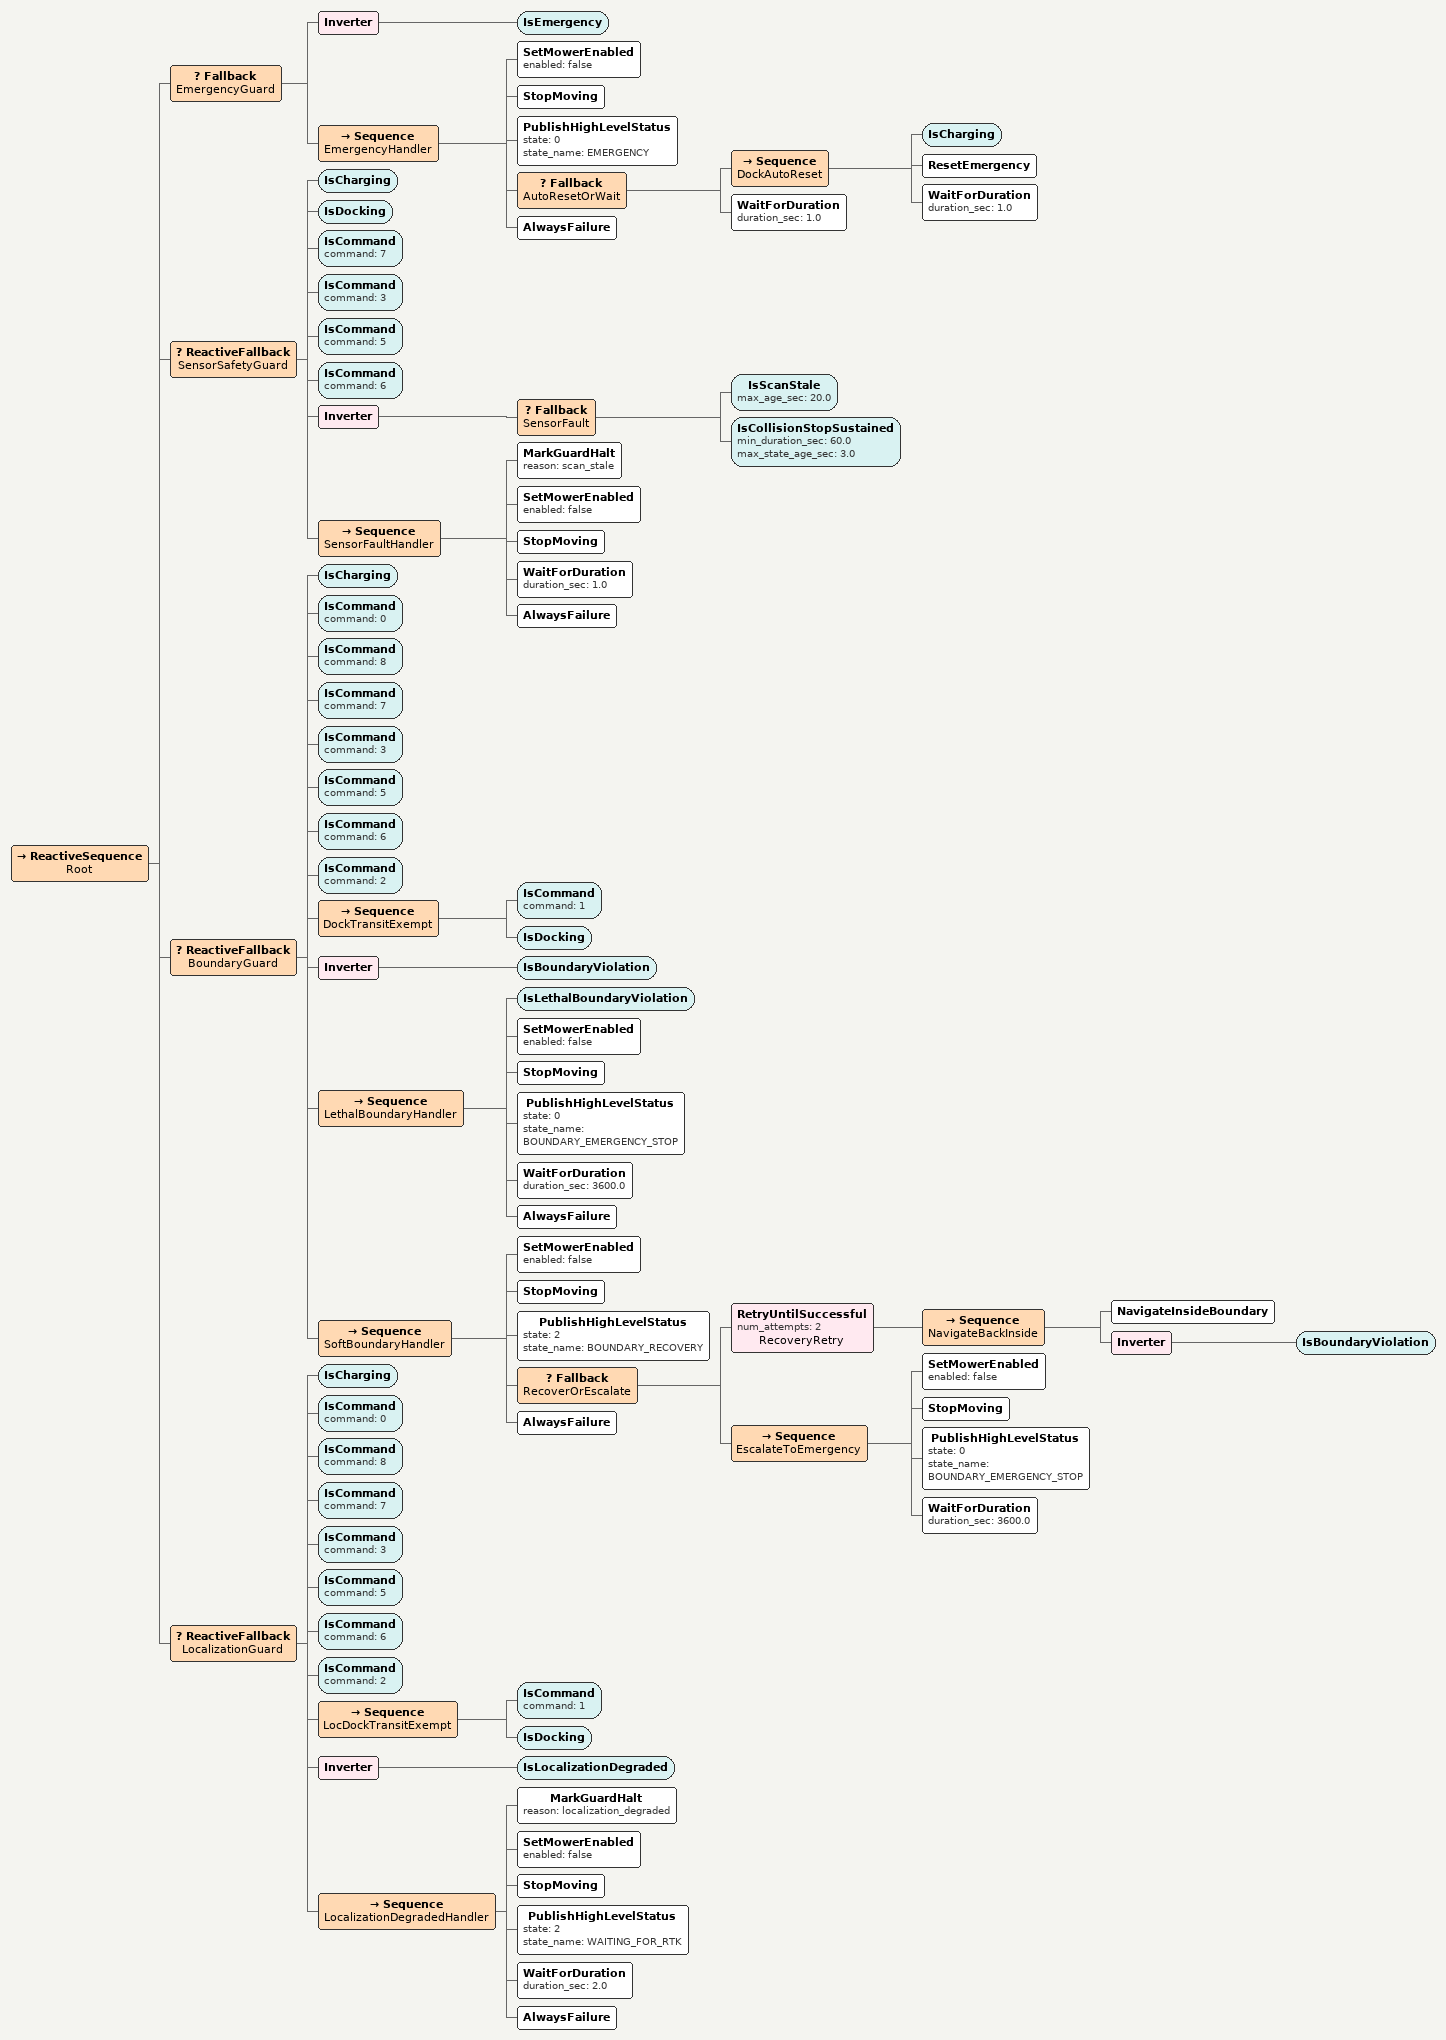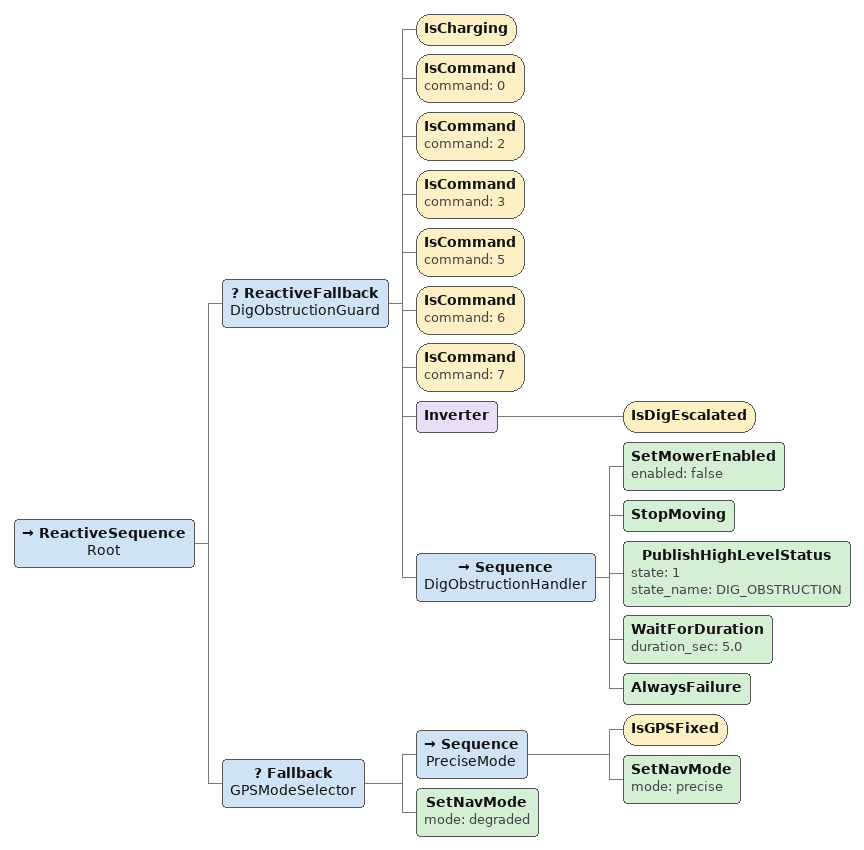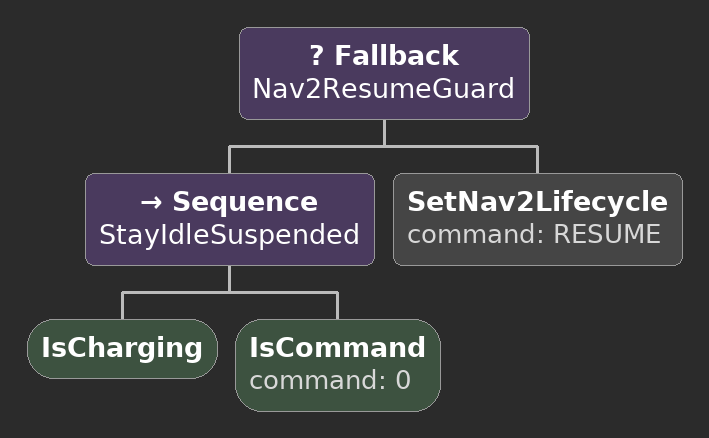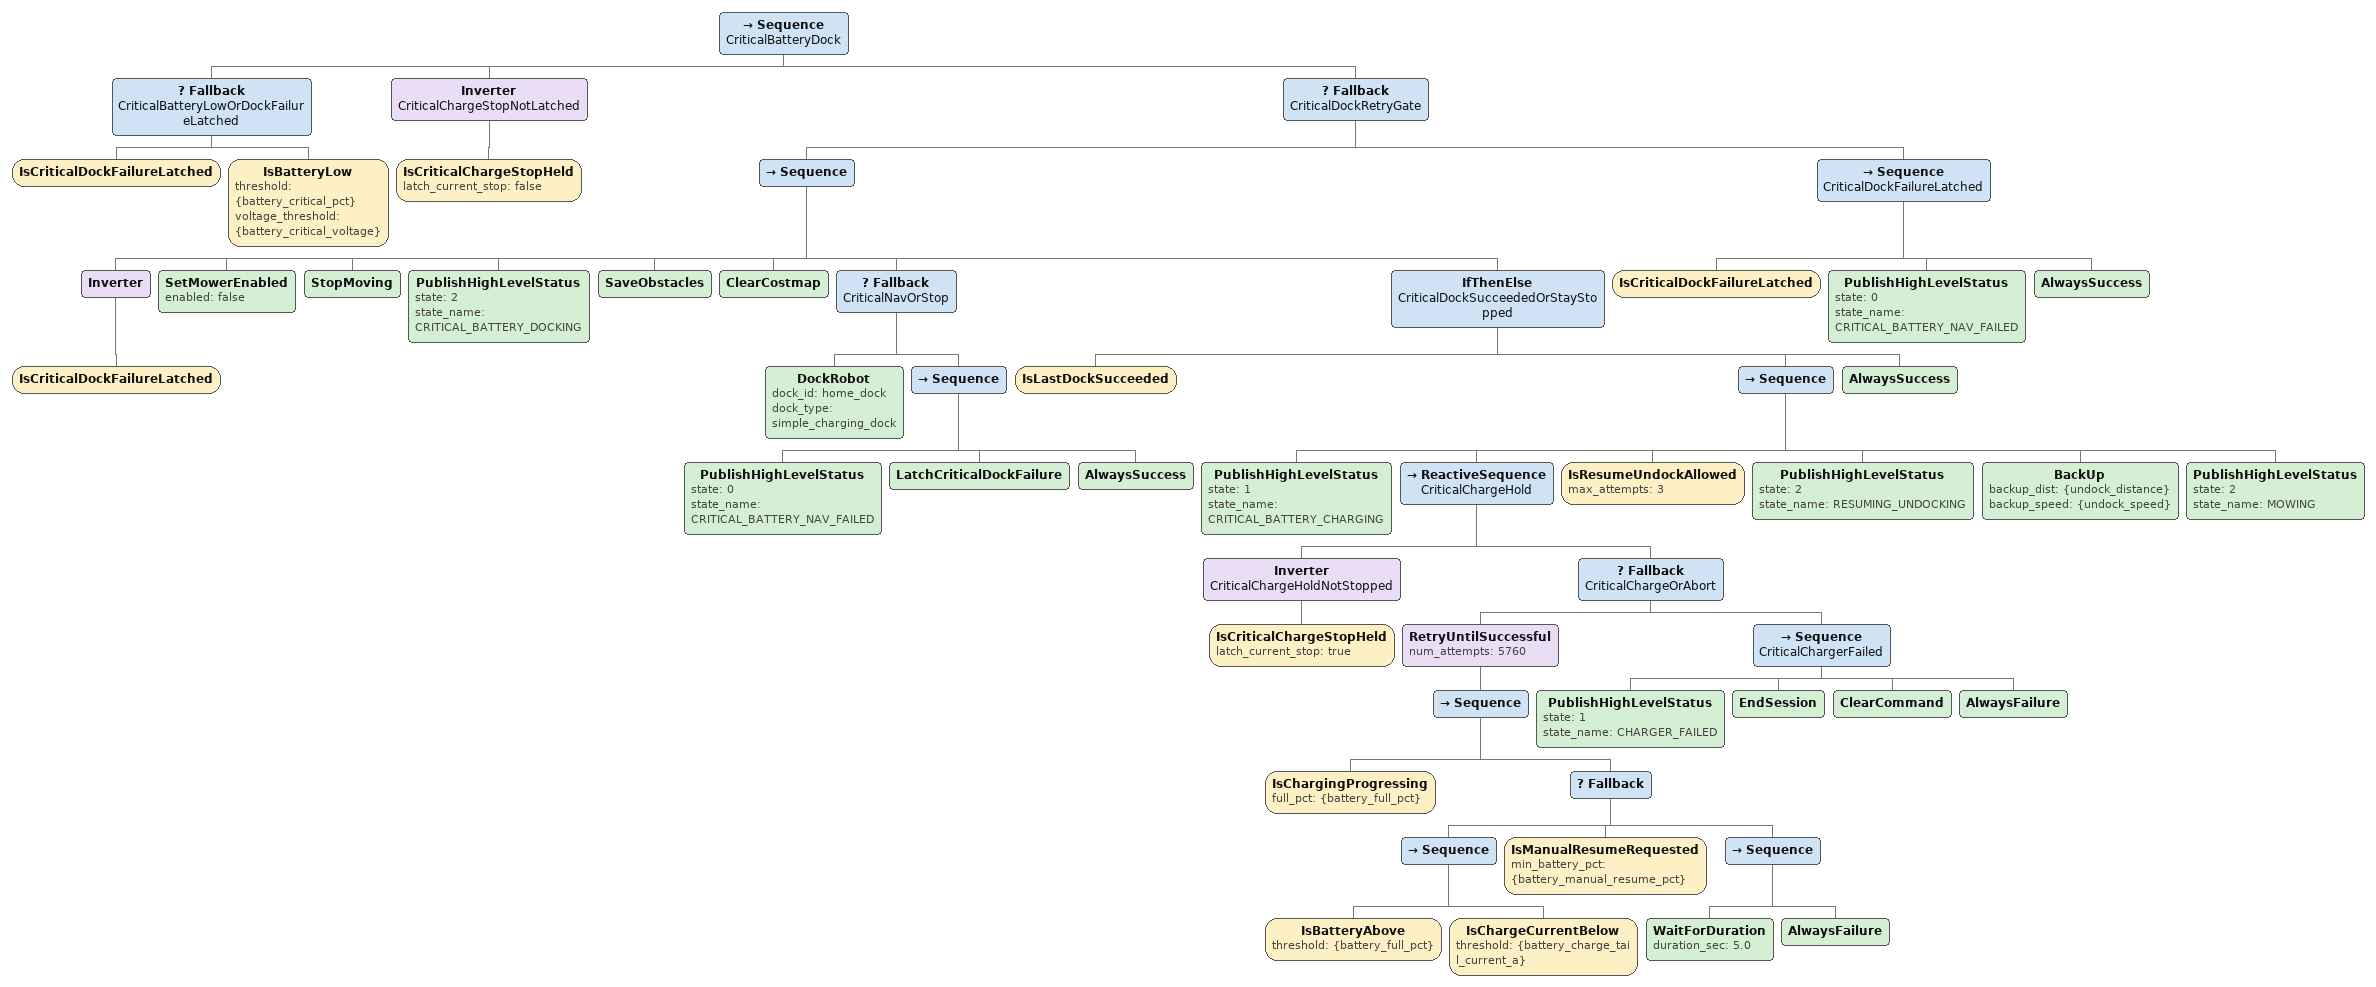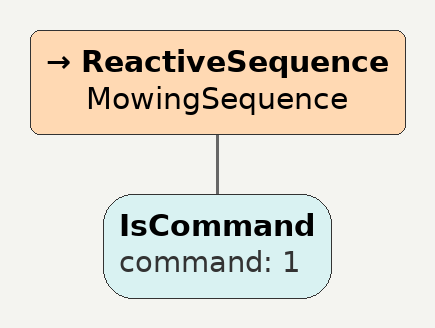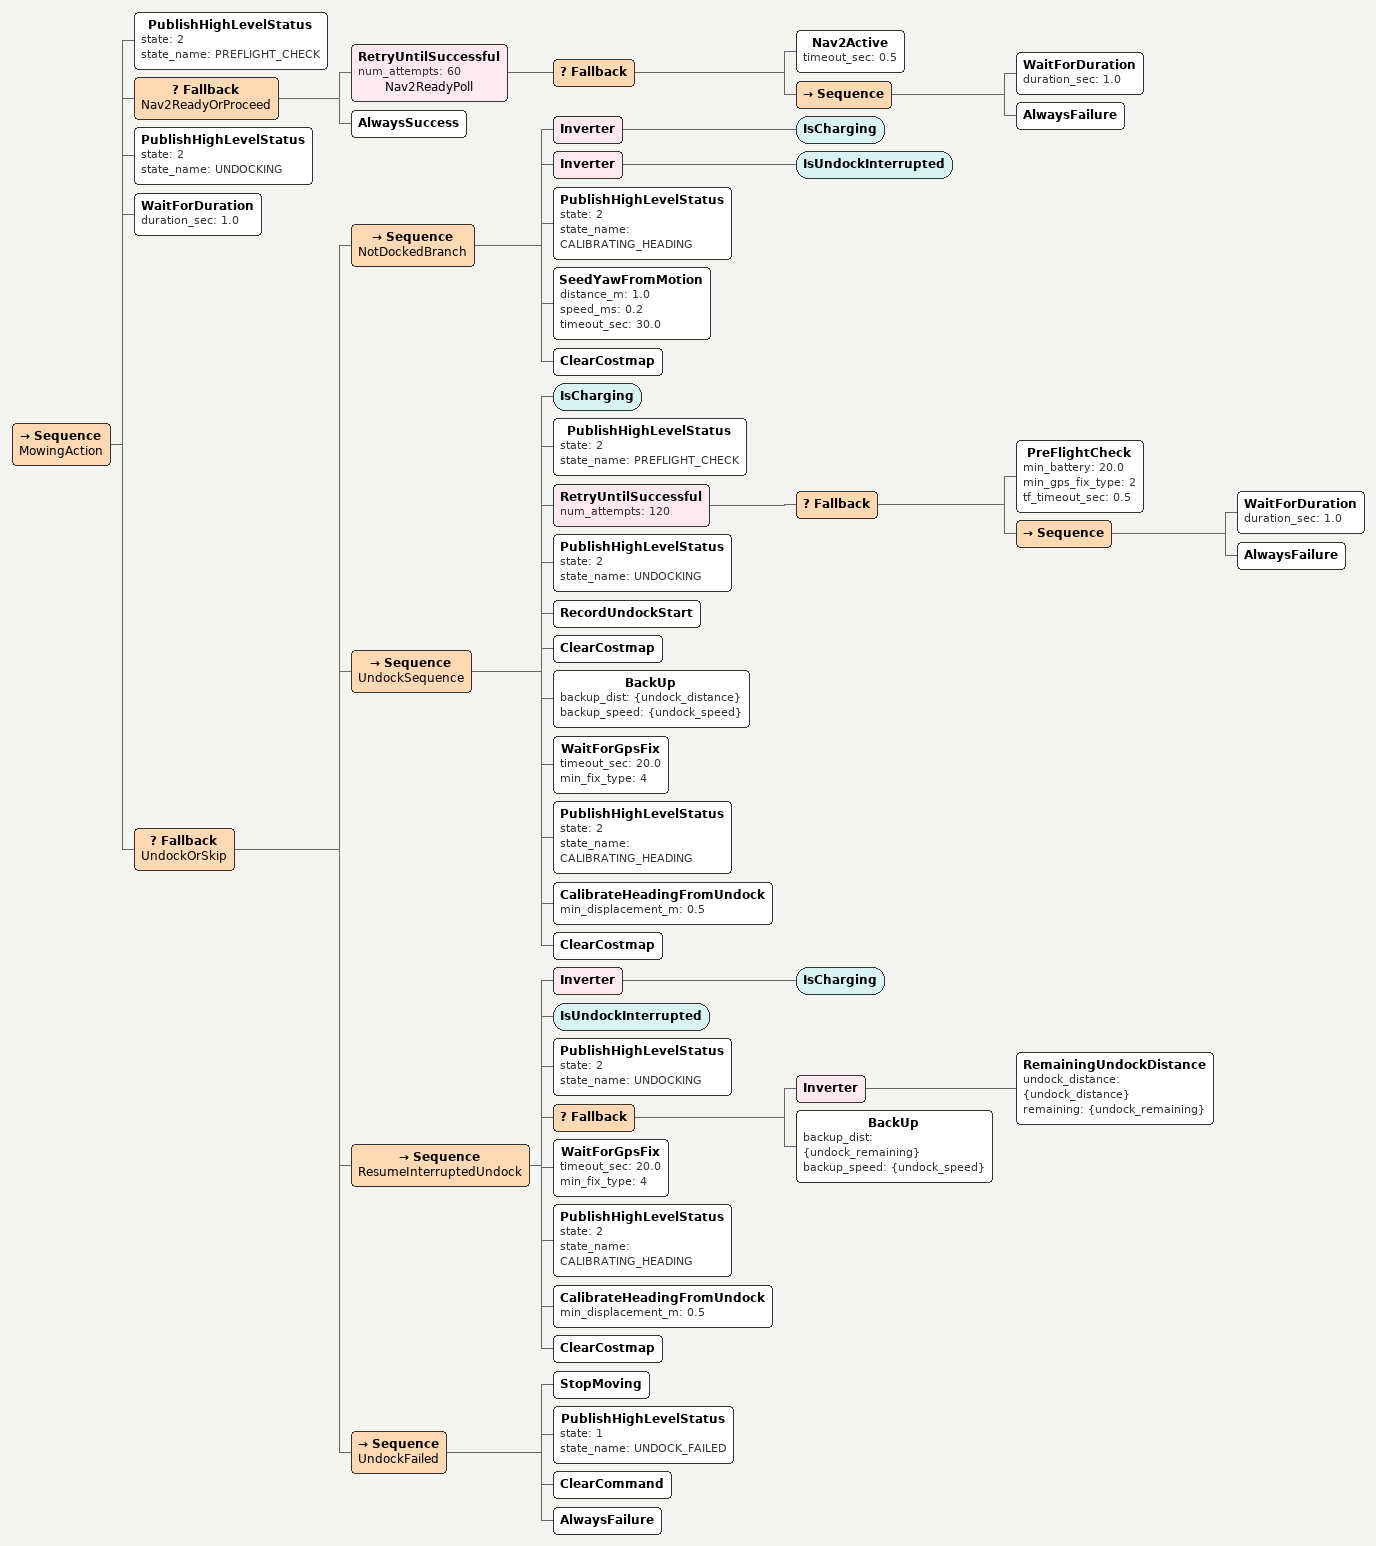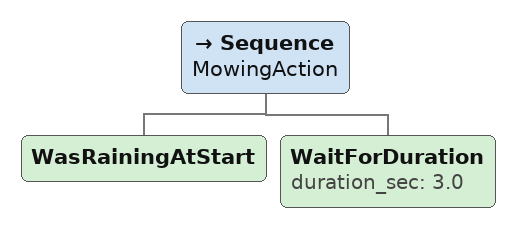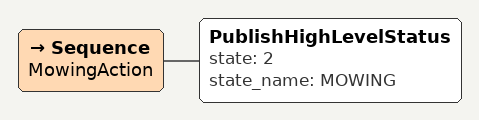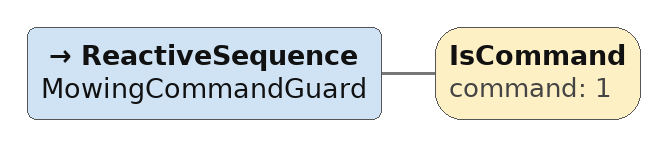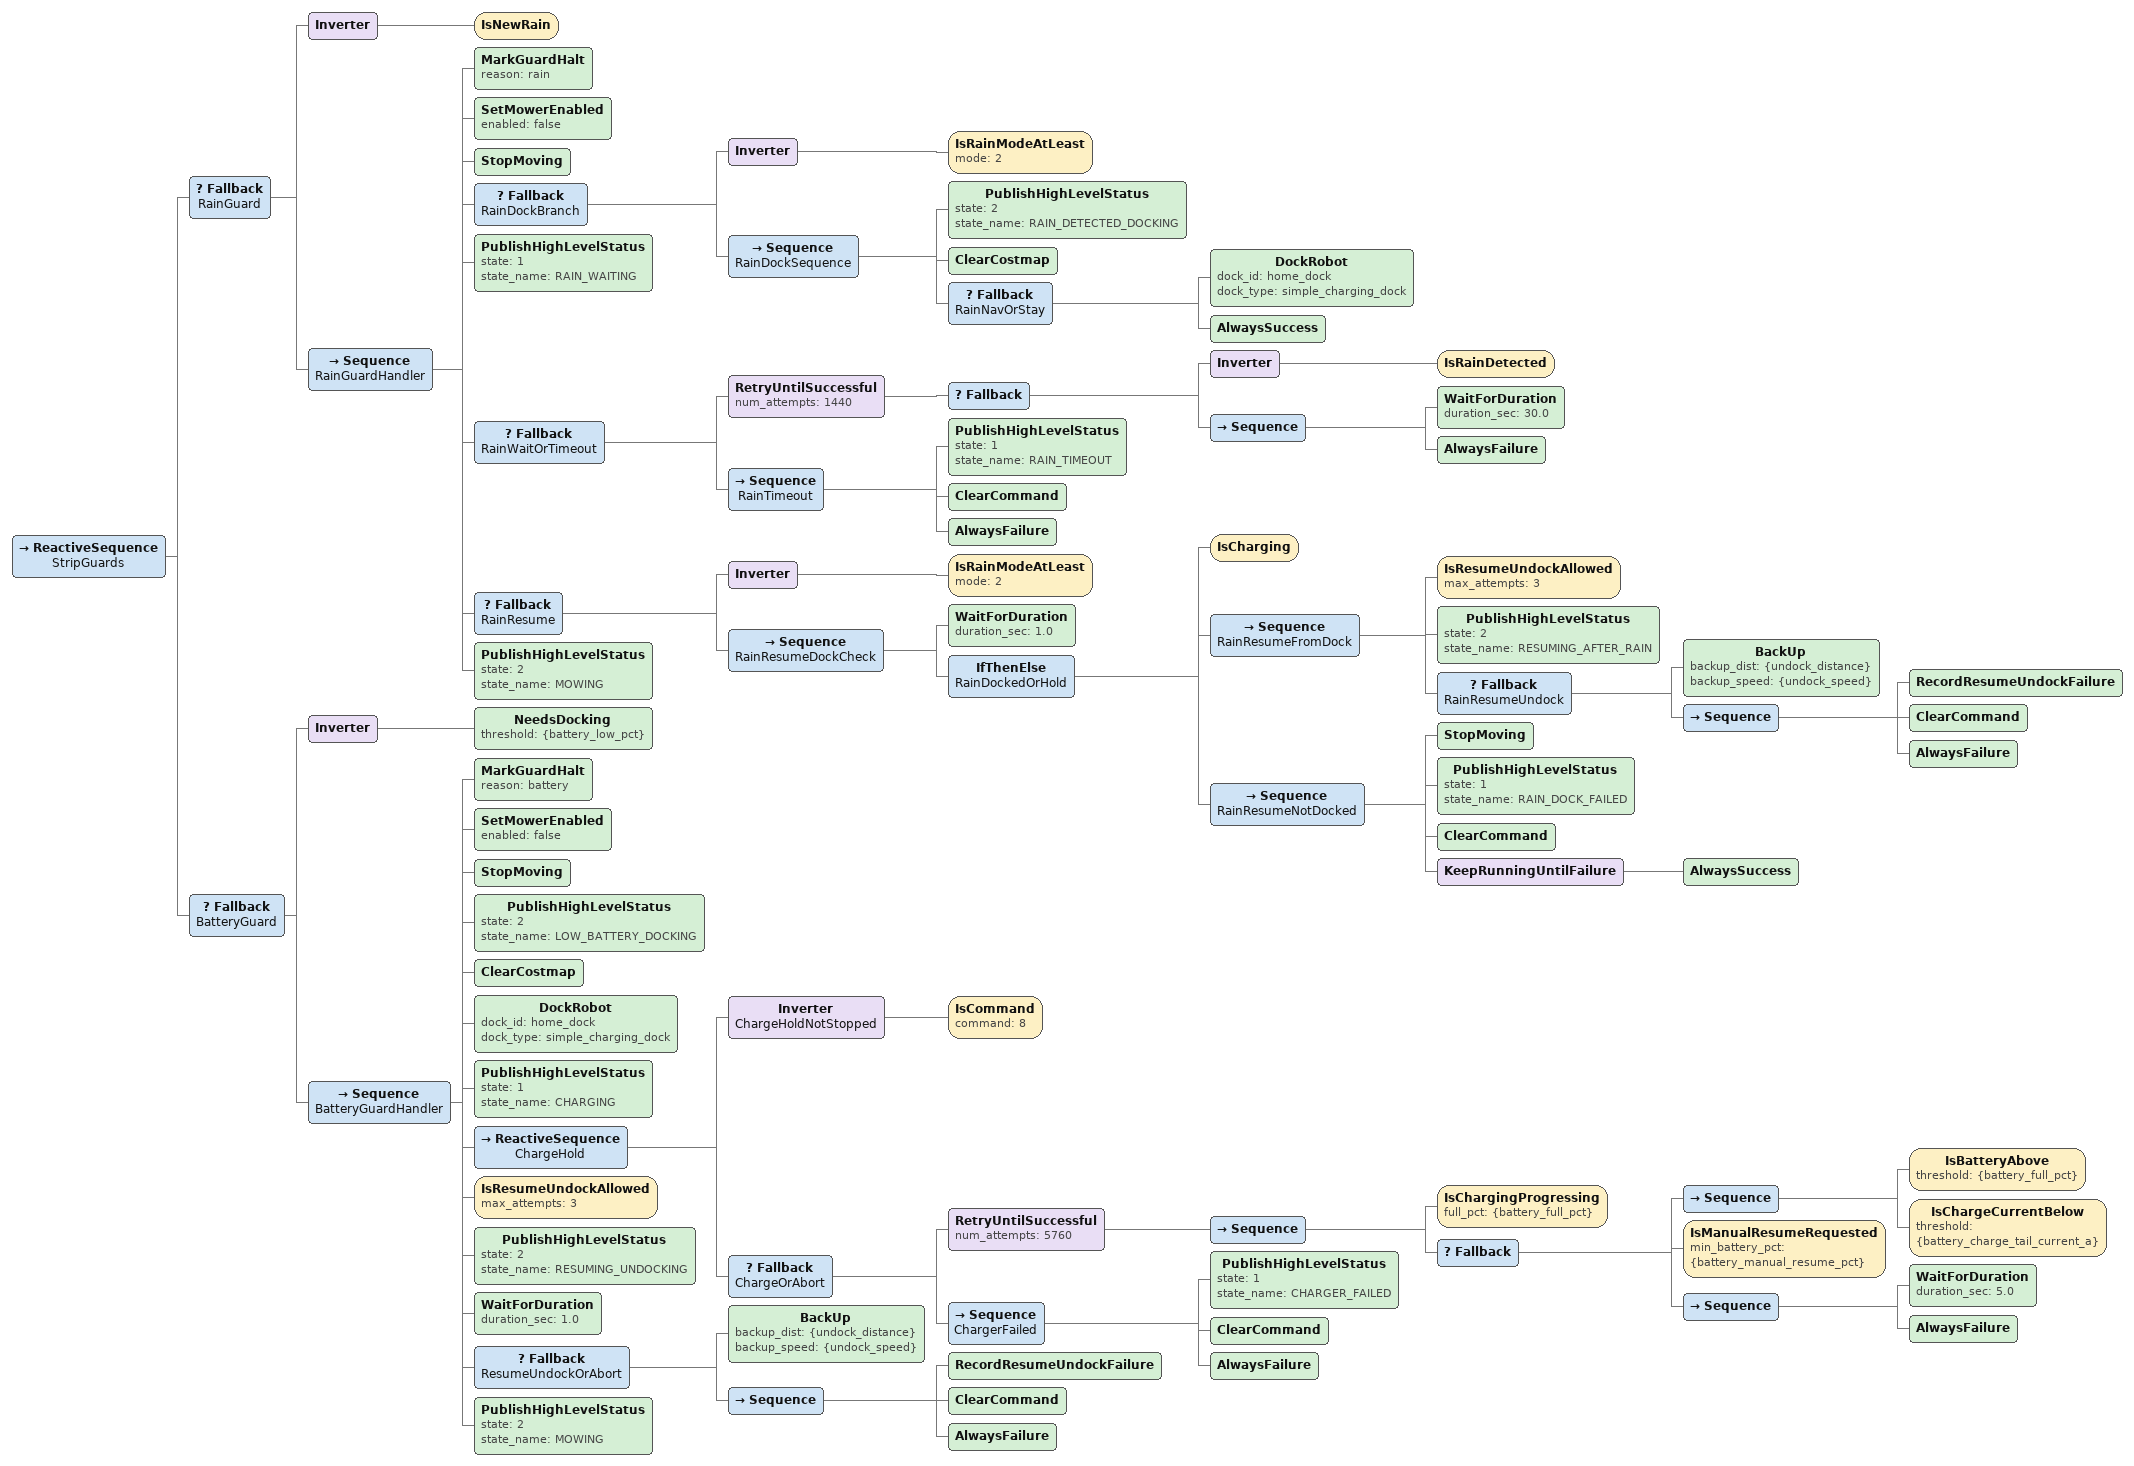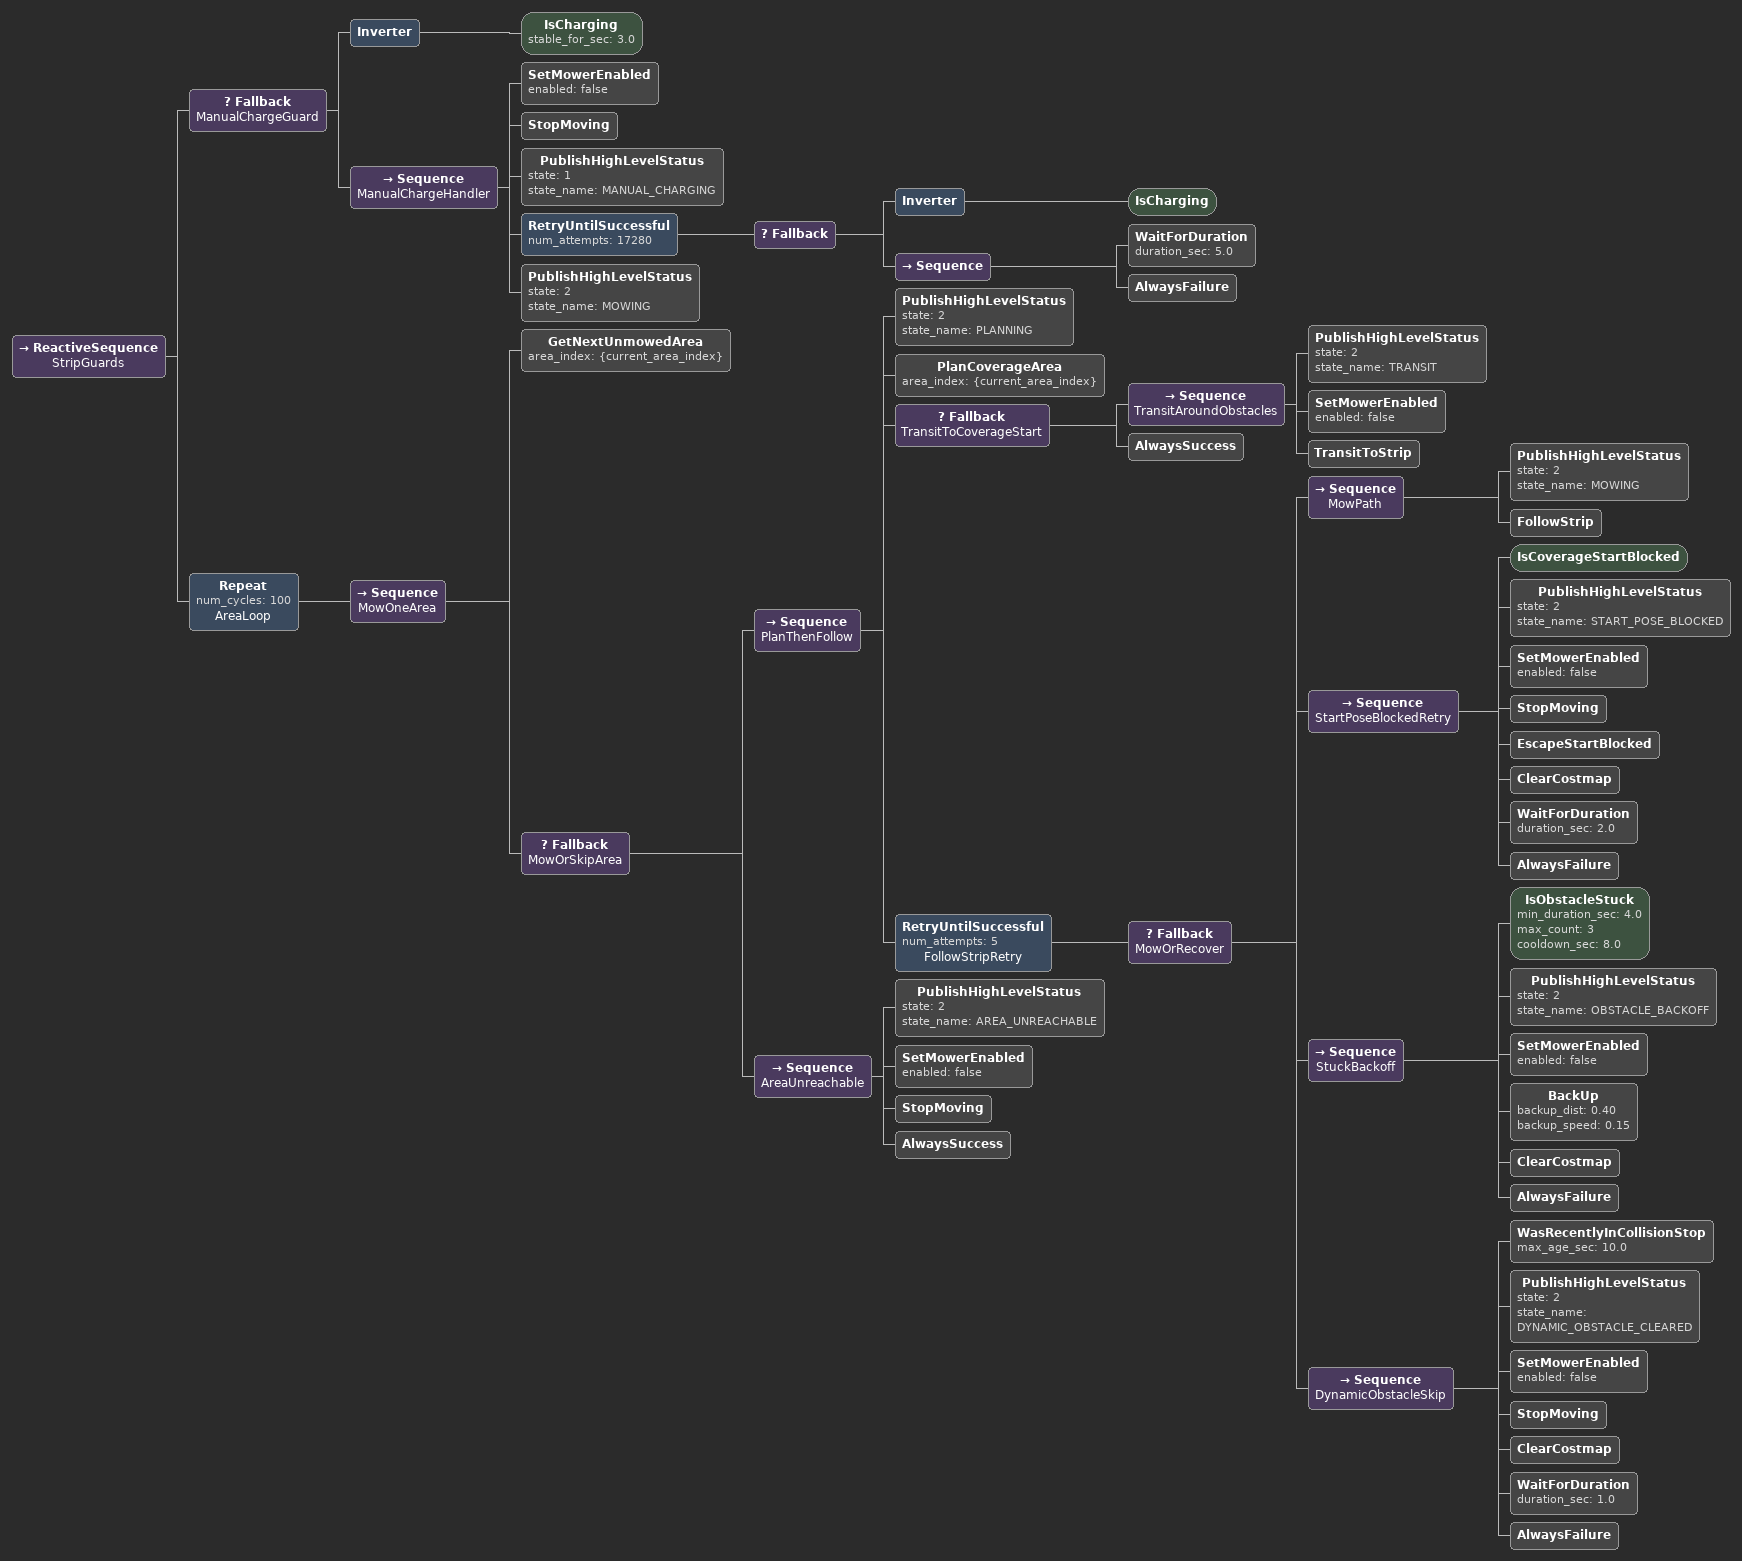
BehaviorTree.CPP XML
<ReactiveSequence name="Root">

  <Fallback name="EmergencyGuard">
    <Inverter><IsEmergency/></Inverter>
    <Sequence name="EmergencyHandler">
      <SetMowerEnabled enabled="false"/>
      <StopMoving/>
      <PublishHighLevelStatus state="0" state_name="EMERGENCY"/>
      <Fallback name="AutoResetOrWait">
        <!-- If charging (on dock), auto-reset emergency -->
        <Sequence name="DockAutoReset">
          <IsCharging/>
          <ResetEmergency/>
          <WaitForDuration duration_sec="1.0"/>
        </Sequence>
        <!-- Not on dock — just wait and re-check -->
        <WaitForDuration duration_sec="1.0"/>
      </Fallback>
      <AlwaysFailure/>
    </Sequence>
  </Fallback>

  <ReactiveFallback name="SensorSafetyGuard">
    <IsCharging/>
    <IsDocking/>
    <IsCommand command="7"/>
    <IsCommand command="3"/>
    <IsCommand command="5"/>
    <IsCommand command="6"/>
    <Inverter>
      <Fallback name="SensorFault">
        <IsScanStale max_age_sec="20.0"/>
        <IsCollisionStopSustained min_duration_sec="60.0" max_state_age_sec="3.0"/>
      </Fallback>
    </Inverter>
    <Sequence name="SensorFaultHandler">
      <MarkGuardHalt reason="scan_stale"/>
      <SetMowerEnabled enabled="false"/>
      <StopMoving/>
      <WaitForDuration duration_sec="1.0"/>
      <AlwaysFailure/>
    </Sequence>
  </ReactiveFallback>

  <ReactiveFallback name="BoundaryGuard">
    <IsCharging/>
    <IsCommand command="0"/>
    <IsCommand command="8"/>
    <IsCommand command="7"/>
    <IsCommand command="3"/>
    <IsCommand command="5"/>
    <IsCommand command="6"/>
    <IsCommand command="2"/>
    <Sequence name="DockTransitExempt">
      <IsCommand command="1"/>
      <IsDocking/>
    </Sequence>
    <Inverter><IsBoundaryViolation/></Inverter>

    <!-- Lethal path: stop immediately, latch -->
    <Sequence name="LethalBoundaryHandler">
      <IsLethalBoundaryViolation/>
      <SetMowerEnabled enabled="false"/>
      <StopMoving/>
      <PublishHighLevelStatus state="0" state_name="BOUNDARY_EMERGENCY_STOP"/>
      <WaitForDuration duration_sec="3600.0"/>
      <AlwaysFailure/>
    </Sequence>

    <!-- Soft path: stop, then route back to a known-inside pose -->
    <Sequence name="SoftBoundaryHandler">
      <SetMowerEnabled enabled="false"/>
      <StopMoving/>
      <PublishHighLevelStatus state="2" state_name="BOUNDARY_RECOVERY"/>
      <Fallback name="RecoverOrEscalate">
        <RetryUntilSuccessful num_attempts="2" name="RecoveryRetry">
          <Sequence name="NavigateBackInside">
            <NavigateInsideBoundary/>
            <!-- Succeed only if Nav2 actually put us back inside a
                 defined area. -->
            <Inverter><IsBoundaryViolation/></Inverter>
          </Sequence>
        </RetryUntilSuccessful>
        <!-- Recovery failed — treat as lethal going forward. -->
        <Sequence name="EscalateToEmergency">
          <SetMowerEnabled enabled="false"/>
          <StopMoving/>
          <PublishHighLevelStatus state="0" state_name="BOUNDARY_EMERGENCY_STOP"/>
          <WaitForDuration duration_sec="3600.0"/>
        </Sequence>
      </Fallback>
      <AlwaysFailure/>
    </Sequence>
  </ReactiveFallback>

  <ReactiveFallback name="LocalizationGuard">
    <IsCharging/>
    <IsCommand command="0"/>
    <IsCommand command="8"/>
    <IsCommand command="7"/>
    <IsCommand command="3"/>
    <IsCommand command="5"/>
    <IsCommand command="6"/>
    <IsCommand command="2"/>
    <Sequence name="LocDockTransitExempt">
      <IsCommand command="1"/>
      <IsDocking/>
    </Sequence>
    <Inverter><IsLocalizationDegraded/></Inverter>

    <Sequence name="LocalizationDegradedHandler">
      <MarkGuardHalt reason="localization_degraded"/>
      <SetMowerEnabled enabled="false"/>
      <StopMoving/>
      <PublishHighLevelStatus state="2" state_name="WAITING_FOR_RTK"/>
      <WaitForDuration duration_sec="2.0"/>
      <AlwaysFailure/>
    </Sequence>
  </ReactiveFallback>
</ReactiveSequence>

<ReactiveSequence name="Root">

  <ReactiveFallback name="DigObstructionGuard">
    <IsCharging/>
    <IsCommand command="0"/>
    <IsCommand command="2"/>
    <IsCommand command="3"/>
    <IsCommand command="5"/>
    <IsCommand command="6"/>
    <IsCommand command="7"/>
    <Inverter><IsDigEscalated/></Inverter>

    <Sequence name="DigObstructionHandler">
      <SetMowerEnabled enabled="false"/>
      <StopMoving/>
      <PublishHighLevelStatus state="1" state_name="DIG_OBSTRUCTION"/>
      <WaitForDuration duration_sec="5.0"/>
      <AlwaysFailure/>
    </Sequence>
  </ReactiveFallback>

  <!-- ================================================================
       GUARD 3: GPS quality adaptation (reactive)
       ================================================================ -->
  <Fallback name="GPSModeSelector">
    <Sequence name="PreciseMode">
      <IsGPSFixed/>
      <SetNavMode mode="precise"/>
    </Sequence>
    <SetNavMode mode="degraded"/>
  </Fallback>
</ReactiveSequence>

<Fallback name="Nav2ResumeGuard">
  <Sequence name="StayIdleSuspended">
    <IsCharging/>
    <IsCommand command="0"/>
  </Sequence>
  <SetNav2Lifecycle command="RESUME"/>
</Fallback>

<Sequence name="CriticalBatteryDock">
  <Fallback name="CriticalBatteryLowOrDockFailureLatched">
    <IsCriticalDockFailureLatched/>
    <IsBatteryLow threshold="{battery_critical_pct}" voltage_threshold="{battery_critical_voltage}"/>
  </Fallback>
  <Inverter name="CriticalChargeStopNotLatched">
    <IsCriticalChargeStopHeld latch_current_stop="false"/>
  </Inverter>
  <Fallback name="CriticalDockRetryGate">
    <Sequence>
      <Inverter><IsCriticalDockFailureLatched/></Inverter>
  <SetMowerEnabled enabled="false"/>
  <StopMoving/>
  <PublishHighLevelStatus state="2" state_name="CRITICAL_BATTERY_DOCKING"/>
  <SaveObstacles/>
  <ClearCostmap/>
      <Fallback name="CriticalNavOrStop">
        <DockRobot dock_id="home_dock" dock_type="simple_charging_dock"/>
        <!-- Docking failed — stay stopped, battery is critical -->
        <Sequence>
          <PublishHighLevelStatus state="0" state_name="CRITICAL_BATTERY_NAV_FAILED"/>
          <LatchCriticalDockFailure/>
          <AlwaysSuccess/>
        </Sequence>
      </Fallback>
      <IfThenElse name="CriticalDockSucceededOrStayStopped">
        <IsLastDockSucceeded/>
        <Sequence>
          <PublishHighLevelStatus state="1" state_name="CRITICAL_BATTERY_CHARGING"/>
          <ReactiveSequence name="CriticalChargeHold">
            <Inverter name="CriticalChargeHoldNotStopped">
              <IsCriticalChargeStopHeld latch_current_stop="true"/>
            </Inverter>
            <Fallback name="CriticalChargeOrAbort">
              <RetryUntilSuccessful num_attempts="5760">
                <Sequence>
                  <IsChargingProgressing full_pct="{battery_full_pct}"/>
                  <Fallback>
                    <Sequence>
                      <IsBatteryAbove threshold="{battery_full_pct}"/>
                      <IsChargeCurrentBelow threshold="{battery_charge_tail_current_a}"/>
                    </Sequence>
                    <IsManualResumeRequested min_battery_pct="{battery_manual_resume_pct}"/>
                    <Sequence>
                      <WaitForDuration duration_sec="5.0"/>
                      <AlwaysFailure/>
                    </Sequence>
                  </Fallback>
                </Sequence>
              </RetryUntilSuccessful>
              <Sequence name="CriticalChargerFailed">
                <PublishHighLevelStatus state="1" state_name="CHARGER_FAILED"/>
                <EndSession/>
                <ClearCommand/>
                <AlwaysFailure/>
              </Sequence>
            </Fallback>
          </ReactiveSequence>
          <IsResumeUndockAllowed max_attempts="3"/>
          <PublishHighLevelStatus state="2" state_name="RESUMING_UNDOCKING"/>
          <BackUp backup_dist="{undock_distance}" backup_speed="{undock_speed}"/>
          <PublishHighLevelStatus state="2" state_name="MOWING"/>
        </Sequence>
        <AlwaysSuccess/>
      </IfThenElse>
    </Sequence>
    <Sequence name="CriticalDockFailureLatched">
      <IsCriticalDockFailureLatched/>
      <PublishHighLevelStatus state="0" state_name="CRITICAL_BATTERY_NAV_FAILED"/>
      <AlwaysSuccess/>
    </Sequence>
  </Fallback>
</Sequence>

<ReactiveSequence name="MowingSequence">
  <IsCommand command="1"/>
</ReactiveSequence>

<Sequence name="MowingAction">

<PublishHighLevelStatus state="2" state_name="PREFLIGHT_CHECK"/>
<Fallback name="Nav2ReadyOrProceed">
  <RetryUntilSuccessful num_attempts="60" name="Nav2ReadyPoll">
    <Fallback>
      <Nav2Active timeout_sec="0.5"/>
      <Sequence>
        <WaitForDuration duration_sec="1.0"/>
        <AlwaysFailure/>
      </Sequence>
    </Fallback>
  </RetryUntilSuccessful>
  <AlwaysSuccess/>
</Fallback>

<!-- Undock: only if currently charging (on dock).
     If already undocked, skip entirely. -->
<PublishHighLevelStatus state="2" state_name="UNDOCKING"/>
<WaitForDuration duration_sec="1.0"/>
<Fallback name="UndockOrSkip">
  <Sequence name="NotDockedBranch">
    <Inverter><IsCharging/></Inverter>
    <Inverter><IsUndockInterrupted/></Inverter>
    <PublishHighLevelStatus state="2" state_name="CALIBRATING_HEADING"/>
    <SeedYawFromMotion distance_m="1.0" speed_ms="0.2" timeout_sec="30.0"/>
    <ClearCostmap/>
  </Sequence>
  <Sequence name="UndockSequence">
    <IsCharging/>
    <PublishHighLevelStatus state="2" state_name="PREFLIGHT_CHECK"/>
    <RetryUntilSuccessful num_attempts="120">
      <Fallback>
        <PreFlightCheck min_battery="20.0" min_gps_fix_type="2" tf_timeout_sec="0.5"/>
        <Sequence>
          <WaitForDuration duration_sec="1.0"/>
          <AlwaysFailure/>
        </Sequence>
      </Fallback>
    </RetryUntilSuccessful>
    <PublishHighLevelStatus state="2" state_name="UNDOCKING"/>
    <RecordUndockStart/>
    <ClearCostmap/>
    <BackUp backup_dist="{undock_distance}" backup_speed="{undock_speed}"/>
    <WaitForGpsFix timeout_sec="20.0" min_fix_type="4"/>
    <PublishHighLevelStatus state="2" state_name="CALIBRATING_HEADING"/>
    <CalibrateHeadingFromUndock min_displacement_m="0.5"/>
    <!-- Clear costmaps again after undock — dock structure must be
         cleared before navigation starts. -->
    <ClearCostmap/>
  </Sequence>
  <Sequence name="ResumeInterruptedUndock">
    <Inverter><IsCharging/></Inverter>
    <IsUndockInterrupted/>
    <PublishHighLevelStatus state="2" state_name="UNDOCKING"/>
    <Fallback>
      <Inverter>
        <RemainingUndockDistance undock_distance="{undock_distance}" remaining="{undock_remaining}"/>
      </Inverter>
      <BackUp backup_dist="{undock_remaining}" backup_speed="{undock_speed}"/>
    </Fallback>
    <WaitForGpsFix timeout_sec="20.0" min_fix_type="4"/>
    <PublishHighLevelStatus state="2" state_name="CALIBRATING_HEADING"/>
    <CalibrateHeadingFromUndock min_displacement_m="0.5"/>
    <ClearCostmap/>
  </Sequence>
  <!-- Undock failed — abort -->
  <Sequence name="UndockFailed">
    <StopMoving/>
    <PublishHighLevelStatus state="1" state_name="UNDOCK_FAILED"/>
    <ClearCommand/>
    <AlwaysFailure/>
  </Sequence>
</Fallback>
</Sequence>

<Sequence name="MowingAction">

<!-- Record if it was raining at start — user chose to mow in rain -->
<WasRainingAtStart/>

<!-- Wait for obstacle detection before starting -->
<WaitForDuration duration_sec="3.0"/>
</Sequence>

<Sequence name="MowingAction">

<PublishHighLevelStatus state="2" state_name="MOWING"/>
</Sequence>

<ReactiveSequence name="MowingCommandGuard">
<IsCommand command="1"/>
</ReactiveSequence>

<ReactiveSequence name="StripGuards">

  <Fallback name="RainGuard">
    <Inverter><IsNewRain/></Inverter>
    <Sequence name="RainGuardHandler">
      <MarkGuardHalt reason="rain"/>
      <SetMowerEnabled enabled="false"/>
      <StopMoving/>
      <Fallback name="RainDockBranch">
        <Inverter><IsRainModeAtLeast mode="2"/></Inverter>
        <Sequence name="RainDockSequence">
          <PublishHighLevelStatus state="2" state_name="RAIN_DETECTED_DOCKING"/>
          <ClearCostmap/>
          <Fallback name="RainNavOrStay">
            <DockRobot dock_id="home_dock" dock_type="simple_charging_dock"/>
            <AlwaysSuccess/>
          </Fallback>
        </Sequence>
      </Fallback>
      <PublishHighLevelStatus state="1" state_name="RAIN_WAITING"/>
      <Fallback name="RainWaitOrTimeout">
        <RetryUntilSuccessful num_attempts="1440">
          <Fallback>
            <Inverter><IsRainDetected/></Inverter>
            <Sequence>
              <WaitForDuration duration_sec="30.0"/>
              <AlwaysFailure/>
            </Sequence>
          </Fallback>
        </RetryUntilSuccessful>
        <Sequence name="RainTimeout">
          <PublishHighLevelStatus state="1" state_name="RAIN_TIMEOUT"/>
          <ClearCommand/>
          <AlwaysFailure/>
        </Sequence>
      </Fallback>
      <Fallback name="RainResume">
        <Inverter><IsRainModeAtLeast mode="2"/></Inverter>
        <Sequence name="RainResumeDockCheck">
          <WaitForDuration duration_sec="1.0"/>
          <!-- Sample dock contact after preparation, immediately
               before dispatch; departure itself releases contact. -->
          <IfThenElse name="RainDockedOrHold">
            <IsCharging/>
            <Sequence name="RainResumeFromDock">
              <IsResumeUndockAllowed max_attempts="3"/>
              <PublishHighLevelStatus state="2" state_name="RESUMING_AFTER_RAIN"/>
              <Fallback name="RainResumeUndock">
                <BackUp backup_dist="{undock_distance}" backup_speed="{undock_speed}"/>
                <Sequence>
                  <RecordResumeUndockFailure/>
                  <ClearCommand/>
                  <AlwaysFailure/>
                </Sequence>
              </Fallback>
            </Sequence>
            <Sequence name="RainResumeNotDocked">
              <StopMoving/>
              <PublishHighLevelStatus state="1" state_name="RAIN_DOCK_FAILED"/>
              <ClearCommand/>
              <KeepRunningUntilFailure><AlwaysSuccess/></KeepRunningUntilFailure>
            </Sequence>
          </IfThenElse>
        </Sequence>
      </Fallback>
      <PublishHighLevelStatus state="2" state_name="MOWING"/>
    </Sequence>
  </Fallback>

  <!-- Reactive battery check -->
  <Fallback name="BatteryGuard">
    <Inverter><NeedsDocking threshold="{battery_low_pct}"/></Inverter>
    <Sequence name="BatteryGuardHandler">
      <MarkGuardHalt reason="battery"/>
      <SetMowerEnabled enabled="false"/>
      <StopMoving/>
      <PublishHighLevelStatus state="2" state_name="LOW_BATTERY_DOCKING"/>
      <ClearCostmap/>
      <DockRobot dock_id="home_dock" dock_type="simple_charging_dock"/>
      <PublishHighLevelStatus state="1" state_name="CHARGING"/>
      <ReactiveSequence name="ChargeHold">
        <Inverter name="ChargeHoldNotStopped"><IsCommand command="8"/></Inverter>
        <Fallback name="ChargeOrAbort">
        <RetryUntilSuccessful num_attempts="5760">
          <Sequence>
            <IsChargingProgressing full_pct="{battery_full_pct}"/>
            <Fallback>
              <Sequence>
                <IsBatteryAbove threshold="{battery_full_pct}"/>
                <IsChargeCurrentBelow threshold="{battery_charge_tail_current_a}"/>
              </Sequence>
              <IsManualResumeRequested min_battery_pct="{battery_manual_resume_pct}"/>
              <Sequence>
                <WaitForDuration duration_sec="5.0"/>
                <AlwaysFailure/>
              </Sequence>
            </Fallback>
          </Sequence>
        </RetryUntilSuccessful>
        <Sequence name="ChargerFailed">
          <PublishHighLevelStatus state="1" state_name="CHARGER_FAILED"/>
          <ClearCommand/>
          <AlwaysFailure/>
        </Sequence>
        </Fallback>
      </ReactiveSequence>
      <IsResumeUndockAllowed max_attempts="3"/>
      <PublishHighLevelStatus state="2" state_name="RESUMING_UNDOCKING"/>
      <WaitForDuration duration_sec="1.0"/>
      <Fallback name="ResumeUndockOrAbort">
  <BackUp backup_dist="{undock_distance}" backup_speed="{undock_speed}"/>
        <Sequence>
          <RecordResumeUndockFailure/>
          <ClearCommand/>
          <AlwaysFailure/>
        </Sequence>
      </Fallback>
      <PublishHighLevelStatus state="2" state_name="MOWING"/>
    </Sequence>
  </Fallback>

</ReactiveSequence>

<ReactiveSequence name="StripGuards">

  <Fallback name="ManualChargeGuard">
    <Inverter><IsCharging stable_for_sec="3.0"/></Inverter>
    <Sequence name="ManualChargeHandler">
      <SetMowerEnabled enabled="false"/>
      <StopMoving/>
      <PublishHighLevelStatus state="1" state_name="MANUAL_CHARGING"/>
      <RetryUntilSuccessful num_attempts="17280">
        <Fallback>
          <Inverter><IsCharging/></Inverter>
          <Sequence>
            <WaitForDuration duration_sec="5.0"/>
            <AlwaysFailure/>
          </Sequence>
        </Fallback>
      </RetryUntilSuccessful>
      <PublishHighLevelStatus state="2" state_name="MOWING"/>
    </Sequence>
  </Fallback>

  <Repeat num_cycles="100" name="AreaLoop">
    <Sequence name="MowOneArea">
      <GetNextUnmowedArea area_index="{current_area_index}"/>
      <Fallback name="MowOrSkipArea">
        <Sequence name="PlanThenFollow">
          <PublishHighLevelStatus state="2" state_name="PLANNING"/>
          <PlanCoverageArea area_index="{current_area_index}"/>
          <Fallback name="TransitToCoverageStart">
            <Sequence name="TransitAroundObstacles">
              <PublishHighLevelStatus state="2" state_name="TRANSIT"/>
              <!-- Blade off while circumnavigating; FollowStrip
                   re-enables it when mowing resumes. -->
              <SetMowerEnabled enabled="false"/>
              <TransitToStrip/>
            </Sequence>
            <AlwaysSuccess/>
          </Fallback>
          <RetryUntilSuccessful num_attempts="5" name="FollowStripRetry">
            <Fallback name="MowOrRecover">
            <Sequence name="MowPath">
              <PublishHighLevelStatus state="2" state_name="MOWING"/>
              <FollowStrip/>
            </Sequence>
            <Sequence name="StartPoseBlockedRetry">
              <IsCoverageStartBlocked/>
              <PublishHighLevelStatus state="2" state_name="START_POSE_BLOCKED"/>
              <SetMowerEnabled enabled="false"/>
              <StopMoving/>
              <EscapeStartBlocked/>
              <ClearCostmap/>
              <WaitForDuration duration_sec="2.0"/>
              <AlwaysFailure/>
            </Sequence>
            <Sequence name="StuckBackoff">
              <IsObstacleStuck min_duration_sec="4.0" max_count="3" cooldown_sec="8.0"/>
              <PublishHighLevelStatus state="2" state_name="OBSTACLE_BACKOFF"/>
              <SetMowerEnabled enabled="false"/>
              <BackUp backup_dist="0.40" backup_speed="0.15"/>
              <ClearCostmap/>
              <AlwaysFailure/>
            </Sequence>
            <!-- Dynamic-obstacle clear gate: ClearCostmap +
                 brief wait, then re-tick FollowStrip on the
                 same path. -->
            <Sequence name="DynamicObstacleSkip">
              <WasRecentlyInCollisionStop max_age_sec="10.0"/>
              <PublishHighLevelStatus state="2" state_name="DYNAMIC_OBSTACLE_CLEARED"/>
              <SetMowerEnabled enabled="false"/>
              <StopMoving/>
              <ClearCostmap/>
              <WaitForDuration duration_sec="1.0"/>
              <AlwaysFailure/>
            </Sequence>
            </Fallback>
          </RetryUntilSuccessful>
        </Sequence>
        <Sequence name="AreaUnreachable">
          <PublishHighLevelStatus state="2" state_name="AREA_UNREACHABLE"/>
          <SetMowerEnabled enabled="false"/>
          <StopMoving/>
          <AlwaysSuccess/>
        </Sequence>
      </Fallback>
    </Sequence>
  </Repeat>

</ReactiveSequence>
